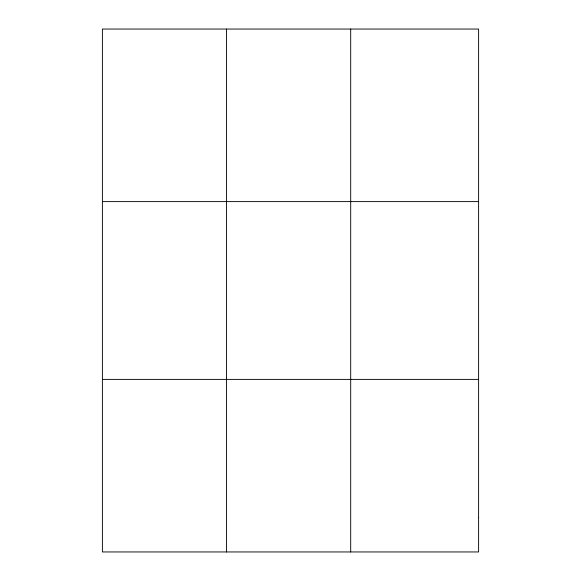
<?xml version="1.0" encoding="UTF-8"?>
<svg xmlns="http://www.w3.org/2000/svg" width="581" height="581" viewBox="0 0 581 581"><rect width="100%" height="100%" fill="white"/><g stroke="black" fill="none" stroke-linecap="round" stroke-linejoin="round"><path stroke-width="0.87" d="M226.546 29.05L226.546 551.95M350.692 29.05L350.692 551.95M102.394 201.607L478.606 201.607M102.394 379.393L478.606 379.393M478.606 517.439L478.606 551.95L102.394 551.95L102.394 29.05L478.606 29.05L478.606 517.439"/></g></svg>
